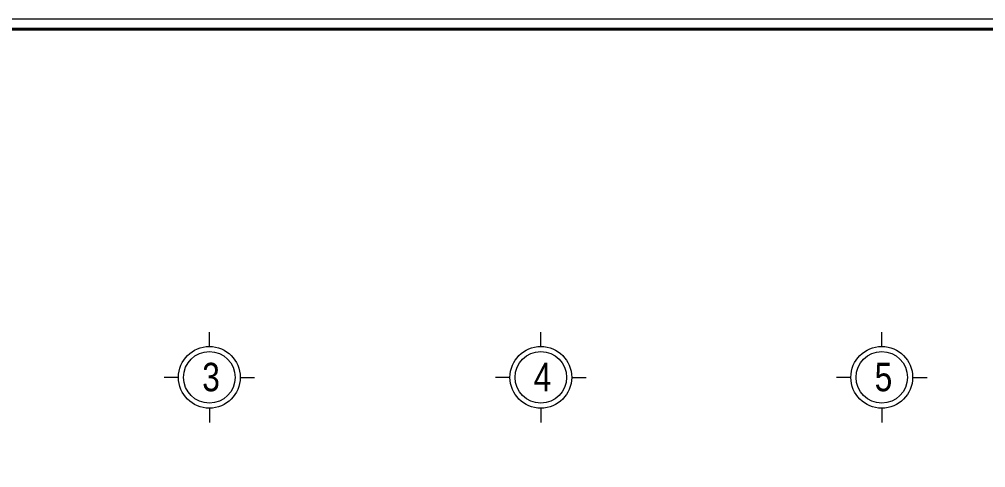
# Model space of a CAD drawing. Header units: inches. Extents: x 921646 to 2157952, y -92667 to 262089.
# Drawn here: x 2027397 to 2037600, y 124132 to 128864 of the extents above; entities that cross this region are included whole.
import ezdxf
from ezdxf.enums import TextEntityAlignment as Align

# ---------------------------------------------------------------- set-up
doc = ezdxf.new("R2010")
doc.units = ezdxf.units.IN
doc.header["$MEASUREMENT"] = 0
doc.layers.get('0').update_dxf_attribs({"lineweight": 9})
doc.layers.get('DEFPOINTS').update_dxf_attribs({"lineweight": 9})
for name, color, linetype, lineweight in [('09-DIMOUT', 251, 'Continuous', 9), ('Cp Net Manh 0.15', 8, 'Continuous', 15), ('Cp Net Thep 0.40', 2, 'Continuous', 40), ('Cp Text 0.15', 3, 'Continuous', 15)]:
    doc.layers.add(name, color=color, linetype=linetype, lineweight=lineweight)
doc.styles.add('VHELVEN', font='VHELVEN.TTF')
doc.styles.add('VNI-HELVE', font='VHELVEB.TTF', dxfattribs={"width": 0.8})

# ---------------------------------------------------------------- blocks, each defined once
blk = doc.blocks.new('A$C788F0ACE')
at = {"layer": 'Cp Net Manh 0.15', "linetype": 'Continuous'}
for p, q in [((0, 300), (0, 440)), ((-300, 0), (-440, 0)), ((300, 0), (440, 0)), ((0, -300), (0, -440))]:
    blk.add_line(p, q, dxfattribs=at)
for radius in [300, 250]:
    blk.add_circle((0, 0), radius, dxfattribs=at)
at = {"layer": 'Cp Text 0.15', "color": 7, "linetype": 'Continuous', "style": 'VHELVEN'}
blk.add_attdef('TRUC', text='', height=280, dxfattribs=at).set_placement((94.1, 1), align=Align.MIDDLE_CENTER)
blk = doc.blocks.new('dim')
at = {"layer": 'Cp Text 0.15'}
ref = blk.add_blockref('A$C788F0ACE', (1959378.4, 205712.9), dxfattribs=dict(at, xscale=1.086778053933425, yscale=1.086778053933425, zscale=1.086778053933425, rotation=180))
ref.add_attrib('TRUC', '3', dxfattribs={"layer": '0', "color": 3, "height": 300, "style": 'VNI-HELVE', "width": 0.8}).set_placement((1959396.2, 205716.2), align=Align.MIDDLE_CENTER)
ref = blk.add_blockref('A$C788F0ACE', (1962878.4, 205712.9), dxfattribs=dict(at, xscale=1.086778053933425, yscale=1.086778053933425, zscale=1.086778053933425, rotation=180))
ref.add_attrib('TRUC', '4', dxfattribs={"layer": '0', "color": 3, "height": 300, "style": 'VNI-HELVE', "width": 0.8}).set_placement((1962896.2, 205716.2), align=Align.MIDDLE_CENTER)
ref = blk.add_blockref('A$C788F0ACE', (1966478.4, 205712.9), dxfattribs=dict(at, xscale=1.086778053933425, yscale=1.086778053933425, zscale=1.086778053933425, rotation=180))
ref.add_attrib('TRUC', '5', dxfattribs={"layer": '0', "color": 3, "height": 300, "style": 'VNI-HELVE', "width": 0.8}).set_placement((1966496.2, 205716.2), align=Align.MIDDLE_CENTER)
blk = doc.blocks.new('Khung Ht dep')
at = {"layer": 'Cp Net Thep 0.40', "color": 106, "flags": 128}
blk.add_lwpolyline([(30380.4, 21414.7), (30380.4, 1791.7), (3162.4, 1791.7), (3162.4, 21414.7)], close=True, dxfattribs=at)
at = {"layer": 'DEFPOINTS', "ltscale": 100}
blk.add_lwpolyline([(30430.4, 1691.7), (30430.4, 21514.7), (1912.4, 21514.7), (1912.4, 1691.7)], close=True, dxfattribs=at)

msp = doc.modelspace()

# ---------------------------------------------------------------- block references
at = {"layer": '09-DIMOUT'}
msp.add_blockref('dim', (70024.8, -80627.1), dxfattribs=at)
at = {"layer": 'Cp Net Manh 0.15', "xscale": 1.05319564237593, "yscale": 1.05319564237593, "zscale": 1.05319564237593}
msp.add_blockref('Khung Ht dep', (2013194.9, 106205.3), dxfattribs=at)

doc.saveas('drawing.dxf')
